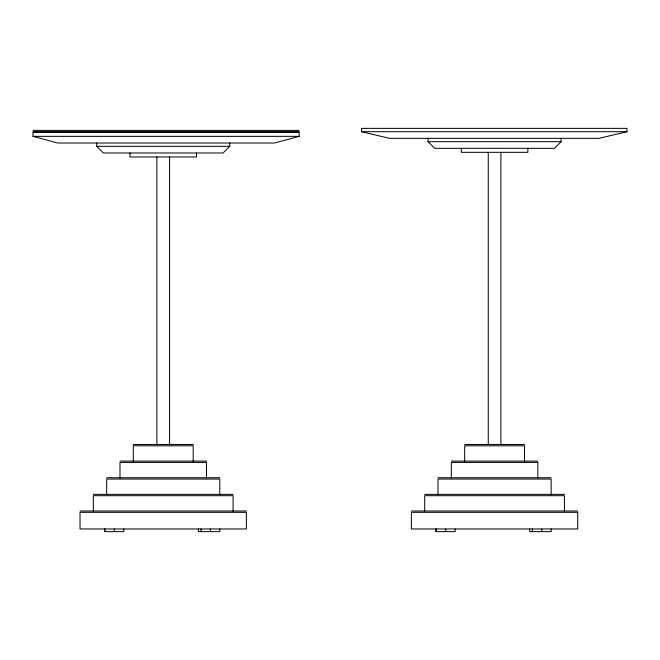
<?xml version="1.0" encoding="UTF-8"?>
<svg xmlns="http://www.w3.org/2000/svg" width="660" height="660" viewBox="0 0 660 660"><rect width="100%" height="100%" fill="white"/><g stroke="black" fill="none" stroke-linecap="round" stroke-linejoin="round"><path stroke-width="0.99" d="M229.738 143.005L229.738 146.338L223.088 152.988L103.372 152.988L96.723 146.338L96.723 143.005M561.082 138.352L561.082 141.677L554.433 148.335L434.717 148.335L428.068 141.677L428.068 138.352M299.178 136.356L274.543 143.005L57.634 143.005L33 136.356L33 132.363L299.178 132.363L299.178 136.356L33 136.356M627 131.695L598.933 138.352L389.557 138.352L361.49 131.695L361.49 128.37L627 128.37L627 131.695L361.49 131.695M33 130.367L299.178 130.367M33 131.695L299.178 131.695M428.068 141.677L561.082 141.677M96.723 146.338L229.738 146.338M133.304 444.46L193.198 444.46M464.656 444.46L524.543 444.46M119.988 461.092L206.489 461.092M451.333 461.092L537.842 461.092M106.664 477.733L219.788 477.733M438.009 477.733L551.141 477.733M93.34 494.365L233.087 494.365M424.693 494.365L564.432 494.365M80.025 511.005L246.386 511.005M411.37 511.005L577.731 511.005M564.432 511.351L564.432 495.693L424.693 495.693L424.693 511.351M551.191 528.965L551.191 531.63L529.675 531.63L529.675 528.965M551.141 494.719L551.141 479.061L438.009 479.061L438.009 494.719M541.786 528.965L541.786 531.63M537.842 478.079L537.842 462.421L451.333 462.421L451.333 478.079M532.372 528.965L532.372 531.63M527.835 148.335L527.835 152.328L461.323 152.328L461.323 148.335M524.543 461.447L524.543 445.789L464.656 445.789L464.656 461.447M500.899 152.328L500.899 444.46M488.26 152.328L488.26 444.46M455.136 528.965L455.136 531.63L435.839 531.63L435.839 528.965M445.723 528.965L445.723 531.63M436.31 528.965L436.31 531.63M233.087 511.351L233.087 495.693L93.34 495.693L93.34 511.351M219.846 528.965L219.846 531.63L198.33 531.63L198.33 528.965M219.788 494.719L219.788 479.061L106.664 479.061L106.664 494.719M210.433 528.965L210.433 531.63M206.489 478.079L206.489 462.421L119.988 462.421L119.988 478.079M201.019 528.965L201.019 531.63M196.49 152.988L196.49 156.981L129.97 156.981L129.97 152.988M193.198 461.447L193.198 445.789L133.304 445.789L133.304 461.447M169.554 156.981L169.554 444.997M156.907 156.981L156.907 444.997M123.783 528.965L123.783 531.63L104.486 531.63L104.486 528.965M114.378 528.965L114.378 531.63M104.965 528.965L104.965 531.63M246.386 512.333L80.025 512.333L80.025 528.965L246.386 528.965L246.386 512.333M577.731 512.333L411.37 512.333L411.37 528.965L577.731 528.965L577.731 512.333"/></g></svg>
